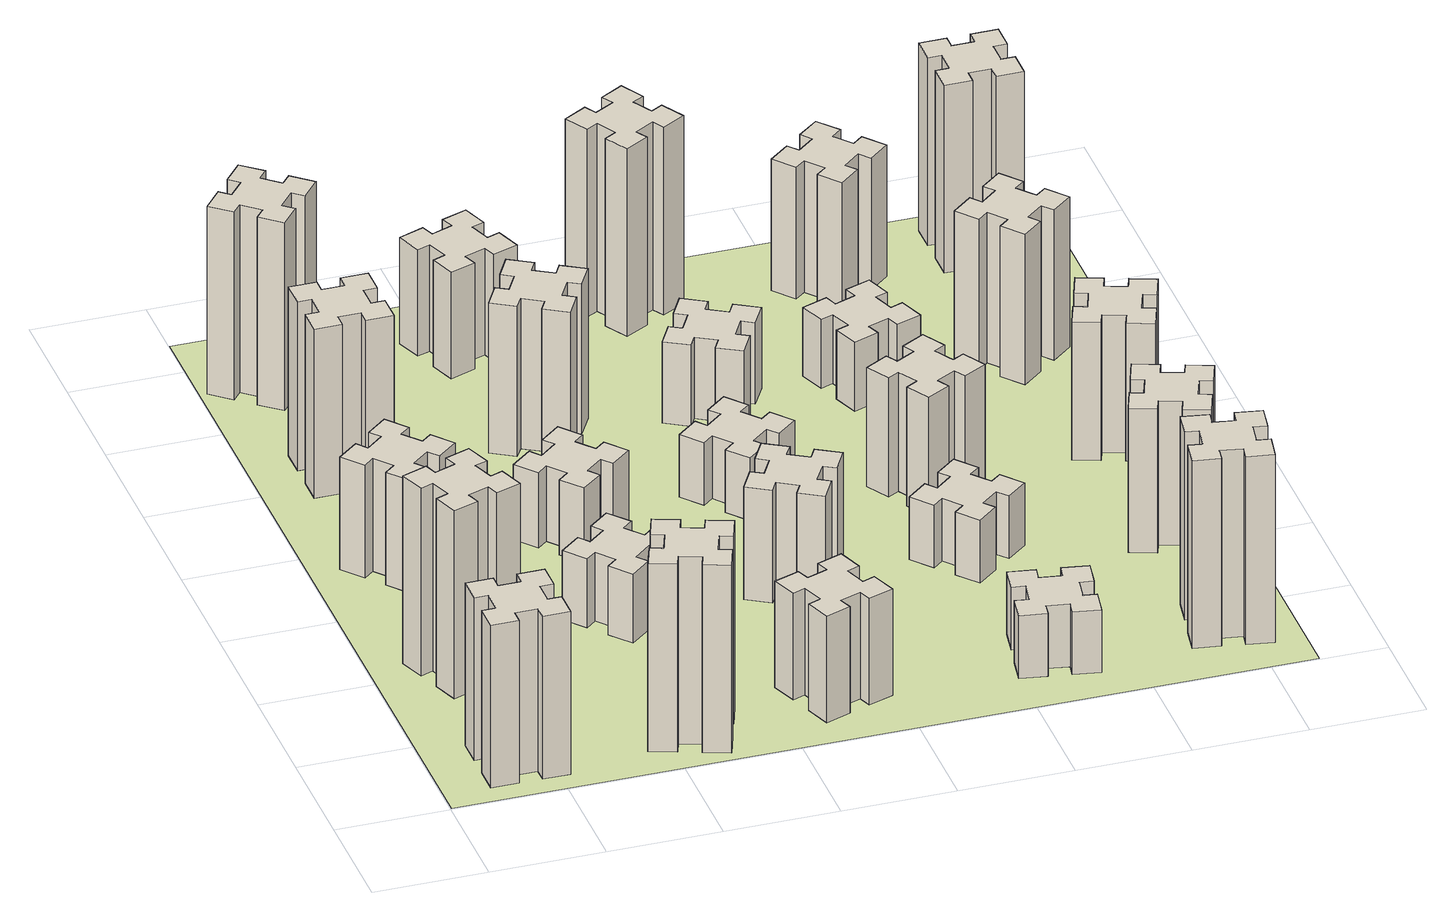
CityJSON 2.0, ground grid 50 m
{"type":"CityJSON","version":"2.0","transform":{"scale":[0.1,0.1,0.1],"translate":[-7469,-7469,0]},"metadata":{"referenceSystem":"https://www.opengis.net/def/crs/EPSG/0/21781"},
"CityObjects":{
"building1":{"type":"Building","attributes":{"class":"1000","function":"1000","usage":"1000","yearOfConstruction":2016,"roofType":"1000","measuredHeight":78,"storeysAboveGround":30,"storeysBelowGround":0},"geometry":[{"type":"Solid","lod":"1","boundaries":[[[[0,1,2,3,4,5,6,7,8,9,10,11,12,13,14,15,16,17,18,19]],[[17,16,20,21]],[[16,15,22,20]],[[15,14,23,22]],[[14,13,24,23]],[[13,12,25,24]],[[12,11,26,25]],[[11,10,27,26]],[[10,9,28,27]],[[9,8,29,28]],[[8,7,30,29]],[[7,6,31,30]],[[6,5,32,31]],[[5,4,33,32]],[[4,3,34,33]],[[3,2,35,34]],[[2,1,36,35]],[[1,0,37,36]],[[0,19,38,37]],[[19,18,39,38]],[[18,17,21,39]],[[24,25,26,27,28,29,30,31,32,33,34,35,36,37,38,39,21,20,22,23]]]]}]},
"building2":{"type":"Building","attributes":{"class":"1000","function":"1000","usage":"1000","yearOfConstruction":2016,"roofType":"1000","measuredHeight":90,"storeysAboveGround":30,"storeysBelowGround":0},"geometry":[{"type":"Solid","lod":"1","boundaries":[[[[40,41,42,43,44,45,46,47,48,49,50,51,52,53,54,55,56,57,58,59]],[[57,56,60,61]],[[56,55,62,60]],[[55,54,63,62]],[[54,53,64,63]],[[53,52,65,64]],[[52,51,66,65]],[[51,50,67,66]],[[50,49,68,67]],[[49,48,69,68]],[[48,47,70,69]],[[47,46,71,70]],[[46,45,72,71]],[[45,44,73,72]],[[44,43,74,73]],[[43,42,75,74]],[[42,41,76,75]],[[41,40,77,76]],[[40,59,78,77]],[[59,58,79,78]],[[58,57,61,79]],[[64,65,66,67,68,69,70,71,72,73,74,75,76,77,78,79,61,60,62,63]]]]}]},
"building3":{"type":"Building","attributes":{"class":"1000","function":"1000","usage":"1000","yearOfConstruction":2016,"roofType":"1000","measuredHeight":54,"storeysAboveGround":30,"storeysBelowGround":0},"geometry":[{"type":"Solid","lod":"1","boundaries":[[[[80,81,82,83,84,85,86,87,88,89,90,91,92,93,94,95,96,97,98,99]],[[97,96,100,101]],[[96,95,102,100]],[[95,94,103,102]],[[94,93,104,103]],[[93,92,105,104]],[[92,91,106,105]],[[91,90,107,106]],[[90,89,108,107]],[[89,88,109,108]],[[88,87,110,109]],[[87,86,111,110]],[[86,85,112,111]],[[85,84,113,112]],[[84,83,114,113]],[[83,82,115,114]],[[82,81,116,115]],[[81,80,117,116]],[[80,99,118,117]],[[99,98,119,118]],[[98,97,101,119]],[[104,105,106,107,108,109,110,111,112,113,114,115,116,117,118,119,101,100,102,103]]]]}]},
"building4":{"type":"Building","attributes":{"class":"1000","function":"1000","usage":"1000","yearOfConstruction":2016,"roofType":"1000","measuredHeight":81,"storeysAboveGround":30,"storeysBelowGround":0},"geometry":[{"type":"Solid","lod":"1","boundaries":[[[[120,121,122,123,124,125,126,127,128,129,130,131,132,133,134,135,136,137,138,139]],[[137,136,140,141]],[[136,135,142,140]],[[135,134,143,142]],[[134,133,144,143]],[[133,132,145,144]],[[132,131,146,145]],[[131,130,147,146]],[[130,129,148,147]],[[129,128,149,148]],[[128,127,150,149]],[[127,126,151,150]],[[126,125,152,151]],[[125,124,153,152]],[[124,123,154,153]],[[123,122,155,154]],[[122,121,156,155]],[[121,120,157,156]],[[120,139,158,157]],[[139,138,159,158]],[[138,137,141,159]],[[144,145,146,147,148,149,150,151,152,153,154,155,156,157,158,159,141,140,142,143]]]]}]},
"building5":{"type":"Building","attributes":{"class":"1000","function":"1000","usage":"1000","yearOfConstruction":2016,"roofType":"1000","measuredHeight":90,"storeysAboveGround":30,"storeysBelowGround":0},"geometry":[{"type":"Solid","lod":"1","boundaries":[[[[160,161,162,163,164,165,166,167,168,169,170,171,172,173,174,175,176,177,178,179]],[[177,176,180,181]],[[176,175,182,180]],[[175,174,183,182]],[[174,173,184,183]],[[173,172,185,184]],[[172,171,186,185]],[[171,170,187,186]],[[170,169,188,187]],[[169,168,189,188]],[[168,167,190,189]],[[167,166,191,190]],[[166,165,192,191]],[[165,164,193,192]],[[164,163,194,193]],[[163,162,195,194]],[[162,161,196,195]],[[161,160,197,196]],[[160,179,198,197]],[[179,178,199,198]],[[178,177,181,199]],[[184,185,186,187,188,189,190,191,192,193,194,195,196,197,198,199,181,180,182,183]]]]}]},
"building6":{"type":"Building","attributes":{"class":"1000","function":"1000","usage":"1000","yearOfConstruction":2016,"roofType":"1000","measuredHeight":90,"storeysAboveGround":30,"storeysBelowGround":0},"geometry":[{"type":"Solid","lod":"1","boundaries":[[[[200,201,202,203,204,205,206,207,208,209,210,211,212,213,214,215,216,217,218,219]],[[217,216,220,221]],[[216,215,222,220]],[[215,214,223,222]],[[214,213,224,223]],[[213,212,225,224]],[[212,211,226,225]],[[211,210,227,226]],[[210,209,228,227]],[[209,208,229,228]],[[208,207,230,229]],[[207,206,231,230]],[[206,205,232,231]],[[205,204,233,232]],[[204,203,234,233]],[[203,202,235,234]],[[202,201,236,235]],[[201,200,237,236]],[[200,219,238,237]],[[219,218,239,238]],[[218,217,221,239]],[[224,225,226,227,228,229,230,231,232,233,234,235,236,237,238,239,221,220,222,223]]]]}]},
"building7":{"type":"Building","attributes":{"class":"1000","function":"1000","usage":"1000","yearOfConstruction":2016,"roofType":"1000","measuredHeight":33,"storeysAboveGround":30,"storeysBelowGround":0},"geometry":[{"type":"Solid","lod":"1","boundaries":[[[[240,241,242,243,244,245,246,247,248,249,250,251,252,253,254,255,256,257,258,259]],[[257,256,260,261]],[[256,255,262,260]],[[255,254,263,262]],[[254,253,264,263]],[[253,252,265,264]],[[252,251,266,265]],[[251,250,267,266]],[[250,249,268,267]],[[249,248,269,268]],[[248,247,270,269]],[[247,246,271,270]],[[246,245,272,271]],[[245,244,273,272]],[[244,243,274,273]],[[243,242,275,274]],[[242,241,276,275]],[[241,240,277,276]],[[240,259,278,277]],[[259,258,279,278]],[[258,257,261,279]],[[264,265,266,267,268,269,270,271,272,273,274,275,276,277,278,279,261,260,262,263]]]]}]},
"building8":{"type":"Building","attributes":{"class":"1000","function":"1000","usage":"1000","yearOfConstruction":2016,"roofType":"1000","measuredHeight":36,"storeysAboveGround":30,"storeysBelowGround":0},"geometry":[{"type":"Solid","lod":"1","boundaries":[[[[280,281,282,283,284,285,286,287,288,289,290,291,292,293,294,295,296,297,298,299]],[[297,296,300,301]],[[296,295,302,300]],[[295,294,303,302]],[[294,293,304,303]],[[293,292,305,304]],[[292,291,306,305]],[[291,290,307,306]],[[290,289,308,307]],[[289,288,309,308]],[[288,287,310,309]],[[287,286,311,310]],[[286,285,312,311]],[[285,284,313,312]],[[284,283,314,313]],[[283,282,315,314]],[[282,281,316,315]],[[281,280,317,316]],[[280,299,318,317]],[[299,298,319,318]],[[298,297,301,319]],[[304,305,306,307,308,309,310,311,312,313,314,315,316,317,318,319,301,300,302,303]]]]}]},
"building9":{"type":"Building","attributes":{"class":"1000","function":"1000","usage":"1000","yearOfConstruction":2016,"roofType":"1000","measuredHeight":51,"storeysAboveGround":30,"storeysBelowGround":0},"geometry":[{"type":"Solid","lod":"1","boundaries":[[[[320,321,322,323,324,325,326,327,328,329,330,331,332,333,334,335,336,337,338,339]],[[337,336,340,341]],[[336,335,342,340]],[[335,334,343,342]],[[334,333,344,343]],[[333,332,345,344]],[[332,331,346,345]],[[331,330,347,346]],[[330,329,348,347]],[[329,328,349,348]],[[328,327,350,349]],[[327,326,351,350]],[[326,325,352,351]],[[325,324,353,352]],[[324,323,354,353]],[[323,322,355,354]],[[322,321,356,355]],[[321,320,357,356]],[[320,339,358,357]],[[339,338,359,358]],[[338,337,341,359]],[[344,345,346,347,348,349,350,351,352,353,354,355,356,357,358,359,341,340,342,343]]]]}]},
"building10":{"type":"Building","attributes":{"class":"1000","function":"1000","usage":"1000","yearOfConstruction":2016,"roofType":"1000","measuredHeight":72,"storeysAboveGround":30,"storeysBelowGround":0},"geometry":[{"type":"Solid","lod":"1","boundaries":[[[[360,361,362,363,364,365,366,367,368,369,370,371,372,373,374,375,376,377,378,379]],[[377,376,380,381]],[[376,375,382,380]],[[375,374,383,382]],[[374,373,384,383]],[[373,372,385,384]],[[372,371,386,385]],[[371,370,387,386]],[[370,369,388,387]],[[369,368,389,388]],[[368,367,390,389]],[[367,366,391,390]],[[366,365,392,391]],[[365,364,393,392]],[[364,363,394,393]],[[363,362,395,394]],[[362,361,396,395]],[[361,360,397,396]],[[360,379,398,397]],[[379,378,399,398]],[[378,377,381,399]],[[384,385,386,387,388,389,390,391,392,393,394,395,396,397,398,399,381,380,382,383]]]]}]},
"building11":{"type":"Building","attributes":{"class":"1000","function":"1000","usage":"1000","yearOfConstruction":2016,"roofType":"1000","measuredHeight":51,"storeysAboveGround":30,"storeysBelowGround":0},"geometry":[{"type":"Solid","lod":"1","boundaries":[[[[400,401,402,403,404,405,406,407,408,409,410,411,412,413,414,415,416,417,418,419]],[[417,416,420,421]],[[416,415,422,420]],[[415,414,423,422]],[[414,413,424,423]],[[413,412,425,424]],[[412,411,426,425]],[[411,410,427,426]],[[410,409,428,427]],[[409,408,429,428]],[[408,407,430,429]],[[407,406,431,430]],[[406,405,432,431]],[[405,404,433,432]],[[404,403,434,433]],[[403,402,435,434]],[[402,401,436,435]],[[401,400,437,436]],[[400,419,438,437]],[[419,418,439,438]],[[418,417,421,439]],[[424,425,426,427,428,429,430,431,432,433,434,435,436,437,438,439,421,420,422,423]]]]}]},
"building12":{"type":"Building","attributes":{"class":"1000","function":"1000","usage":"1000","yearOfConstruction":2016,"roofType":"1000","measuredHeight":54,"storeysAboveGround":30,"storeysBelowGround":0},"geometry":[{"type":"Solid","lod":"1","boundaries":[[[[440,441,442,443,444,445,446,447,448,449,450,451,452,453,454,455,456,457,458,459]],[[457,456,460,461]],[[456,455,462,460]],[[455,454,463,462]],[[454,453,464,463]],[[453,452,465,464]],[[452,451,466,465]],[[451,450,467,466]],[[450,449,468,467]],[[449,448,469,468]],[[448,447,470,469]],[[447,446,471,470]],[[446,445,472,471]],[[445,444,473,472]],[[444,443,474,473]],[[443,442,475,474]],[[442,441,476,475]],[[441,440,477,476]],[[440,459,478,477]],[[459,458,479,478]],[[458,457,461,479]],[[464,465,466,467,468,469,470,471,472,473,474,475,476,477,478,479,461,460,462,463]]]]}]},
"building13":{"type":"Building","attributes":{"class":"1000","function":"1000","usage":"1000","yearOfConstruction":2016,"roofType":"1000","measuredHeight":30,"storeysAboveGround":30,"storeysBelowGround":0},"geometry":[{"type":"Solid","lod":"1","boundaries":[[[[480,481,482,483,484,485,486,487,488,489,490,491,492,493,494,495,496,497,498,499]],[[497,496,500,501]],[[496,495,502,500]],[[495,494,503,502]],[[494,493,504,503]],[[493,492,505,504]],[[492,491,506,505]],[[491,490,507,506]],[[490,489,508,507]],[[489,488,509,508]],[[488,487,510,509]],[[487,486,511,510]],[[486,485,512,511]],[[485,484,513,512]],[[484,483,514,513]],[[483,482,515,514]],[[482,481,516,515]],[[481,480,517,516]],[[480,499,518,517]],[[499,498,519,518]],[[498,497,501,519]],[[504,505,506,507,508,509,510,511,512,513,514,515,516,517,518,519,501,500,502,503]]]]}]},
"building14":{"type":"Building","attributes":{"class":"1000","function":"1000","usage":"1000","yearOfConstruction":2016,"roofType":"1000","measuredHeight":39,"storeysAboveGround":30,"storeysBelowGround":0},"geometry":[{"type":"Solid","lod":"1","boundaries":[[[[520,521,522,523,524,525,526,527,528,529,530,531,532,533,534,535,536,537,538,539]],[[537,536,540,541]],[[536,535,542,540]],[[535,534,543,542]],[[534,533,544,543]],[[533,532,545,544]],[[532,531,546,545]],[[531,530,547,546]],[[530,529,548,547]],[[529,528,549,548]],[[528,527,550,549]],[[527,526,551,550]],[[526,525,552,551]],[[525,524,553,552]],[[524,523,554,553]],[[523,522,555,554]],[[522,521,556,555]],[[521,520,557,556]],[[520,539,558,557]],[[539,538,559,558]],[[538,537,541,559]],[[544,545,546,547,548,549,550,551,552,553,554,555,556,557,558,559,541,540,542,543]]]]}]},
"building15":{"type":"Building","attributes":{"class":"1000","function":"1000","usage":"1000","yearOfConstruction":2016,"roofType":"1000","measuredHeight":30,"storeysAboveGround":30,"storeysBelowGround":0},"geometry":[{"type":"Solid","lod":"1","boundaries":[[[[560,561,562,563,564,565,566,567,568,569,570,571,572,573,574,575,576,577,578,579]],[[577,576,580,581]],[[576,575,582,580]],[[575,574,583,582]],[[574,573,584,583]],[[573,572,585,584]],[[572,571,586,585]],[[571,570,587,586]],[[570,569,588,587]],[[569,568,589,588]],[[568,567,590,589]],[[567,566,591,590]],[[566,565,592,591]],[[565,564,593,592]],[[564,563,594,593]],[[563,562,595,594]],[[562,561,596,595]],[[561,560,597,596]],[[560,579,598,597]],[[579,578,599,598]],[[578,577,581,599]],[[584,585,586,587,588,589,590,591,592,593,594,595,596,597,598,599,581,580,582,583]]]]}]},
"building16":{"type":"Building","attributes":{"class":"1000","function":"1000","usage":"1000","yearOfConstruction":2016,"roofType":"1000","measuredHeight":90,"storeysAboveGround":30,"storeysBelowGround":0},"geometry":[{"type":"Solid","lod":"1","boundaries":[[[[600,601,602,603,604,605,606,607,608,609,610,611,612,613,614,615,616,617,618,619]],[[617,616,620,621]],[[616,615,622,620]],[[615,614,623,622]],[[614,613,624,623]],[[613,612,625,624]],[[612,611,626,625]],[[611,610,627,626]],[[610,609,628,627]],[[609,608,629,628]],[[608,607,630,629]],[[607,606,631,630]],[[606,605,632,631]],[[605,604,633,632]],[[604,603,634,633]],[[603,602,635,634]],[[602,601,636,635]],[[601,600,637,636]],[[600,619,638,637]],[[619,618,639,638]],[[618,617,621,639]],[[624,625,626,627,628,629,630,631,632,633,634,635,636,637,638,639,621,620,622,623]]]]}]},
"building17":{"type":"Building","attributes":{"class":"1000","function":"1000","usage":"1000","yearOfConstruction":2016,"roofType":"1000","measuredHeight":30,"storeysAboveGround":30,"storeysBelowGround":0},"geometry":[{"type":"Solid","lod":"1","boundaries":[[[[640,641,642,643,644,645,646,647,648,649,650,651,652,653,654,655,656,657,658,659]],[[657,656,660,661]],[[656,655,662,660]],[[655,654,663,662]],[[654,653,664,663]],[[653,652,665,664]],[[652,651,666,665]],[[651,650,667,666]],[[650,649,668,667]],[[649,648,669,668]],[[648,647,670,669]],[[647,646,671,670]],[[646,645,672,671]],[[645,644,673,672]],[[644,643,674,673]],[[643,642,675,674]],[[642,641,676,675]],[[641,640,677,676]],[[640,659,678,677]],[[659,658,679,678]],[[658,657,661,679]],[[664,665,666,667,668,669,670,671,672,673,674,675,676,677,678,679,661,660,662,663]]]]}]},
"building18":{"type":"Building","attributes":{"class":"1000","function":"1000","usage":"1000","yearOfConstruction":2016,"roofType":"1000","measuredHeight":57,"storeysAboveGround":30,"storeysBelowGround":0},"geometry":[{"type":"Solid","lod":"1","boundaries":[[[[680,681,682,683,684,685,686,687,688,689,690,691,692,693,694,695,696,697,698,699]],[[697,696,700,701]],[[696,695,702,700]],[[695,694,703,702]],[[694,693,704,703]],[[693,692,705,704]],[[692,691,706,705]],[[691,690,707,706]],[[690,689,708,707]],[[689,688,709,708]],[[688,687,710,709]],[[687,686,711,710]],[[686,685,712,711]],[[685,684,713,712]],[[684,683,714,713]],[[683,682,715,714]],[[682,681,716,715]],[[681,680,717,716]],[[680,699,718,717]],[[699,698,719,718]],[[698,697,701,719]],[[704,705,706,707,708,709,710,711,712,713,714,715,716,717,718,719,701,700,702,703]]]]}]},
"building19":{"type":"Building","attributes":{"class":"1000","function":"1000","usage":"1000","yearOfConstruction":2016,"roofType":"1000","measuredHeight":33,"storeysAboveGround":30,"storeysBelowGround":0},"geometry":[{"type":"Solid","lod":"1","boundaries":[[[[720,721,722,723,724,725,726,727,728,729,730,731,732,733,734,735,736,737,738,739]],[[737,736,740,741]],[[736,735,742,740]],[[735,734,743,742]],[[734,733,744,743]],[[733,732,745,744]],[[732,731,746,745]],[[731,730,747,746]],[[730,729,748,747]],[[729,728,749,748]],[[728,727,750,749]],[[727,726,751,750]],[[726,725,752,751]],[[725,724,753,752]],[[724,723,754,753]],[[723,722,755,754]],[[722,721,756,755]],[[721,720,757,756]],[[720,739,758,757]],[[739,738,759,758]],[[738,737,741,759]],[[744,745,746,747,748,749,750,751,752,753,754,755,756,757,758,759,741,740,742,743]]]]}]},
"building20":{"type":"Building","attributes":{"class":"1000","function":"1000","usage":"1000","yearOfConstruction":2016,"roofType":"1000","measuredHeight":90,"storeysAboveGround":30,"storeysBelowGround":0},"geometry":[{"type":"Solid","lod":"1","boundaries":[[[[760,761,762,763,764,765,766,767,768,769,770,771,772,773,774,775,776,777,778,779]],[[777,776,780,781]],[[776,775,782,780]],[[775,774,783,782]],[[774,773,784,783]],[[773,772,785,784]],[[772,771,786,785]],[[771,770,787,786]],[[770,769,788,787]],[[769,768,789,788]],[[768,767,790,789]],[[767,766,791,790]],[[766,765,792,791]],[[765,764,793,792]],[[764,763,794,793]],[[763,762,795,794]],[[762,761,796,795]],[[761,760,797,796]],[[760,779,798,797]],[[779,778,799,798]],[[778,777,781,799]],[[784,785,786,787,788,789,790,791,792,793,794,795,796,797,798,799,781,780,782,783]]]]}]},
"building21":{"type":"Building","attributes":{"class":"1000","function":"1000","usage":"1000","yearOfConstruction":2016,"roofType":"1000","measuredHeight":63,"storeysAboveGround":30,"storeysBelowGround":0},"geometry":[{"type":"Solid","lod":"1","boundaries":[[[[800,801,802,803,804,805,806,807,808,809,810,811,812,813,814,815,816,817,818,819]],[[817,816,820,821]],[[816,815,822,820]],[[815,814,823,822]],[[814,813,824,823]],[[813,812,825,824]],[[812,811,826,825]],[[811,810,827,826]],[[810,809,828,827]],[[809,808,829,828]],[[808,807,830,829]],[[807,806,831,830]],[[806,805,832,831]],[[805,804,833,832]],[[804,803,834,833]],[[803,802,835,834]],[[802,801,836,835]],[[801,800,837,836]],[[800,819,838,837]],[[819,818,839,838]],[[818,817,821,839]],[[824,825,826,827,828,829,830,831,832,833,834,835,836,837,838,839,821,820,822,823]]]]}]},
"building22":{"type":"Building","attributes":{"class":"1000","function":"1000","usage":"1000","yearOfConstruction":2016,"roofType":"1000","measuredHeight":69,"storeysAboveGround":30,"storeysBelowGround":0},"geometry":[{"type":"Solid","lod":"1","boundaries":[[[[840,841,842,843,844,845,846,847,848,849,850,851,852,853,854,855,856,857,858,859]],[[857,856,860,861]],[[856,855,862,860]],[[855,854,863,862]],[[854,853,864,863]],[[853,852,865,864]],[[852,851,866,865]],[[851,850,867,866]],[[850,849,868,867]],[[849,848,869,868]],[[848,847,870,869]],[[847,846,871,870]],[[846,845,872,871]],[[845,844,873,872]],[[844,843,874,873]],[[843,842,875,874]],[[842,841,876,875]],[[841,840,877,876]],[[840,859,878,877]],[[859,858,879,878]],[[858,857,861,879]],[[864,865,866,867,868,869,870,871,872,873,874,875,876,877,878,879,861,860,862,863]]]]}]},
"building23":{"type":"Building","attributes":{"class":"1000","function":"1000","usage":"1000","yearOfConstruction":2016,"roofType":"1000","measuredHeight":66,"storeysAboveGround":30,"storeysBelowGround":0},"geometry":[{"type":"Solid","lod":"1","boundaries":[[[[880,881,882,883,884,885,886,887,888,889,890,891,892,893,894,895,896,897,898,899]],[[897,896,900,901]],[[896,895,902,900]],[[895,894,903,902]],[[894,893,904,903]],[[893,892,905,904]],[[892,891,906,905]],[[891,890,907,906]],[[890,889,908,907]],[[889,888,909,908]],[[888,887,910,909]],[[887,886,911,910]],[[886,885,912,911]],[[885,884,913,912]],[[884,883,914,913]],[[883,882,915,914]],[[882,881,916,915]],[[881,880,917,916]],[[880,899,918,917]],[[899,898,919,918]],[[898,897,901,919]],[[904,905,906,907,908,909,910,911,912,913,914,915,916,917,918,919,901,900,902,903]]]]}]},
"building24":{"type":"Building","attributes":{"class":"1000","function":"1000","usage":"1000","yearOfConstruction":2016,"roofType":"1000","measuredHeight":72,"storeysAboveGround":30,"storeysBelowGround":0},"geometry":[{"type":"Solid","lod":"1","boundaries":[[[[920,921,922,923,924,925,926,927,928,929,930,931,932,933,934,935,936,937,938,939]],[[937,936,940,941]],[[936,935,942,940]],[[935,934,943,942]],[[934,933,944,943]],[[933,932,945,944]],[[932,931,946,945]],[[931,930,947,946]],[[930,929,948,947]],[[929,928,949,948]],[[928,927,950,949]],[[927,926,951,950]],[[926,925,952,951]],[[925,924,953,952]],[[924,923,954,953]],[[923,922,955,954]],[[922,921,956,955]],[[921,920,957,956]],[[920,939,958,957]],[[939,938,959,958]],[[938,937,941,959]],[[944,945,946,947,948,949,950,951,952,953,954,955,956,957,958,959,941,940,942,943]]]]}]},
"building25":{"type":"Building","attributes":{"class":"1000","function":"1000","usage":"1000","yearOfConstruction":2016,"roofType":"1000","measuredHeight":90,"storeysAboveGround":30,"storeysBelowGround":0},"geometry":[{"type":"Solid","lod":"1","boundaries":[[[[960,961,962,963,964,965,966,967,968,969,970,971,972,973,974,975,976,977,978,979]],[[977,976,980,981]],[[976,975,982,980]],[[975,974,983,982]],[[974,973,984,983]],[[973,972,985,984]],[[972,971,986,985]],[[971,970,987,986]],[[970,969,988,987]],[[969,968,989,988]],[[968,967,990,989]],[[967,966,991,990]],[[966,965,992,991]],[[965,964,993,992]],[[964,963,994,993]],[[963,962,995,994]],[[962,961,996,995]],[[961,960,997,996]],[[960,979,998,997]],[[979,978,999,998]],[[978,977,981,999]],[[984,985,986,987,988,989,990,991,992,993,994,995,996,997,998,999,981,980,982,983]]]]}]},
"landuse1":{"type":"LandUse","attributes":{"name":"plot1","function":"1010"},"geometry":[{"type":"MultiSurface","lod":"1","boundaries":[[[1000,1001,1002,1003]]]}]}
},
"vertices":[
[265,325,0],[265,225,0],[205,225,0],[205,105,0],[325,105,0],[325,165,0],[425,165,0],[425,105,0],[545,105,0],[545,225,0],[485,225,0],[485,325,0],[545,325,0],[545,445,0],[425,445,0],[425,385,0],[325,385,0],[325,445,0],[205,445,0],[205,325,0],[325,385,780],[325,445,780],[425,385,780],[425,445,780],[545,445,780],[545,325,780],[485,325,780],[485,225,780],[545,225,780],[545,105,780],[425,105,780],[425,165,780],[325,165,780],[325,105,780],[205,105,780],[205,225,780],[265,225,780],[265,325,780],[205,325,780],[205,445,780],
[366,895,0],[460,929,0],[480,873,0],[593,914,0],[552,1027,0],[496,1006,0],[462,1100,0],[518,1120,0],[477,1233,0],[364,1192,0],[385,1136,0],[291,1102,0],[270,1158,0],[157,1117,0],[199,1004,0],[255,1025,0],[289,931,0],[233,910,0],[274,797,0],[387,839,0],[289,931,900],[233,910,900],[255,1025,900],[199,1004,900],[157,1117,900],[270,1158,900],[291,1102,900],[385,1136,900],[364,1192,900],[477,1233,900],[518,1120,900],[462,1100,900],[496,1006,900],[552,1027,900],[593,914,900],[480,873,900],[460,929,900],[366,895,900],[387,839,900],[274,797,900],
[492,1888,0],[427,1964,0],[473,2003,0],[396,2095,0],[304,2018,0],[343,1972,0],[266,1907,0],[228,1953,0],[136,1876,0],[213,1784,0],[259,1823,0],[323,1746,0],[277,1708,0],[354,1616,0],[446,1693,0],[408,1739,0],[484,1803,0],[523,1757,0],[615,1834,0],[538,1926,0],[484,1803,540],[523,1757,540],[408,1739,540],[446,1693,540],[354,1616,540],[277,1708,540],[323,1746,540],[259,1823,540],[213,1784,540],[136,1876,540],[228,1953,540],[266,1907,540],[343,1972,540],[304,2018,540],[396,2095,540],[473,2003,540],[427,1964,540],[492,1888,540],[538,1926,540],[615,1834,540],
[485,2545,0],[485,2645,0],[545,2645,0],[545,2765,0],[425,2765,0],[425,2705,0],[325,2705,0],[325,2765,0],[205,2765,0],[205,2645,0],[265,2645,0],[265,2545,0],[205,2545,0],[205,2425,0],[325,2425,0],[325,2485,0],[425,2485,0],[425,2425,0],[545,2425,0],[545,2545,0],[425,2485,810],[425,2425,810],[325,2485,810],[325,2425,810],[205,2425,810],[205,2545,810],[265,2545,810],[265,2645,810],[205,2645,810],[205,2765,810],[325,2765,810],[325,2705,810],[425,2705,810],[425,2765,810],[545,2765,810],[545,2645,810],[485,2645,810],[485,2545,810],[545,2545,810],[545,2425,810],
[1029,360,0],[995,266,0],[939,287,0],[897,174,0],[1010,133,0],[1031,189,0],[1125,155,0],[1104,99,0],[1217,57,0],[1258,170,0],[1202,191,0],[1236,285,0],[1292,264,0],[1333,377,0],[1220,418,0],[1200,362,0],[1106,396,0],[1127,452,0],[1014,493,0],[973,380,0],[1106,396,900],[1127,452,900],[1200,362,900],[1220,418,900],[1333,377,900],[1292,264,900],[1236,285,900],[1202,191,900],[1258,170,900],[1217,57,900],[1104,99,900],[1125,155,900],[1031,189,900],[1010,133,900],[897,174,900],[939,287,900],[995,266,900],[1029,360,900],[973,380,900],[1014,493,900],
[384,3387,0],[308,3452,0],[346,3498,0],[254,3575,0],[177,3483,0],[223,3444,0],[159,3368,0],[113,3406,0],[36,3314,0],[128,3237,0],[166,3283,0],[243,3219,0],[204,3173,0],[296,3096,0],[373,3188,0],[327,3226,0],[392,3303,0],[438,3264,0],[515,3356,0],[423,3433,0],[392,3303,900],[438,3264,900],[327,3226,900],[373,3188,900],[296,3096,900],[204,3173,900],[243,3219,900],[166,3283,900],[128,3237,900],[36,3314,900],[113,3406,900],[159,3368,900],[223,3444,900],[177,3483,900],[254,3575,900],[346,3498,900],[308,3452,900],[384,3387,900],[423,3433,900],[515,3356,900],
[1083,1332,0],[1006,1267,0],[968,1313,0],[876,1236,0],[953,1144,0],[999,1183,0],[1063,1106,0],[1017,1068,0],[1094,976,0],[1186,1053,0],[1148,1099,0],[1224,1163,0],[1263,1117,0],[1355,1194,0],[1278,1286,0],[1232,1248,0],[1167,1324,0],[1213,1363,0],[1136,1455,0],[1044,1378,0],[1167,1324,330],[1213,1363,330],[1232,1248,330],[1278,1286,330],[1355,1194,330],[1263,1117,330],[1224,1163,330],[1148,1099,330],[1186,1053,330],[1094,976,330],[1017,1068,330],[1063,1106,330],[999,1183,330],[953,1144,330],[876,1236,330],[968,1313,330],[1006,1267,330],[1083,1332,330],[1044,1378,330],[1136,1455,330],
[1083,1972,0],[1006,1907,0],[968,1953,0],[876,1876,0],[953,1784,0],[999,1823,0],[1063,1746,0],[1017,1708,0],[1094,1616,0],[1186,1693,0],[1148,1739,0],[1224,1803,0],[1263,1757,0],[1355,1834,0],[1278,1926,0],[1232,1888,0],[1167,1964,0],[1213,2003,0],[1136,2095,0],[1044,2018,0],[1167,1964,360],[1213,2003,360],[1232,1888,360],[1278,1926,360],[1355,1834,360],[1263,1757,360],[1224,1803,360],[1148,1739,360],[1186,1693,360],[1094,1616,360],[1017,1708,360],[1063,1746,360],[999,1823,360],[953,1784,360],[876,1876,360],[968,1953,360],[1006,1907,360],[1083,1972,360],[1044,2018,360],[1136,2095,360],
[1765,496,0],[1671,462,0],[1650,518,0],[1537,477,0],[1579,364,0],[1635,385,0],[1669,291,0],[1613,270,0],[1654,157,0],[1767,199,0],[1746,255,0],[1840,289,0],[1860,233,0],[1973,274,0],[1932,387,0],[1876,366,0],[1842,460,0],[1898,480,0],[1857,593,0],[1744,552,0],[1842,460,510],[1898,480,510],[1876,366,510],[1932,387,510],[1973,274,510],[1860,233,510],[1840,289,510],[1746,255,510],[1767,199,510],[1654,157,510],[1613,270,510],[1669,291,510],[1635,385,510],[1579,364,510],[1537,477,510],[1650,518,510],[1671,462,510],[1765,496,510],[1744,552,510],[1857,593,510],
[1314,2666,0],[1227,2716,0],[1257,2768,0],[1153,2828,0],[1093,2724,0],[1145,2694,0],[1095,2607,0],[1043,2637,0],[983,2533,0],[1087,2473,0],[1117,2525,0],[1204,2475,0],[1174,2423,0],[1278,2363,0],[1338,2467,0],[1286,2497,0],[1336,2584,0],[1388,2554,0],[1448,2658,0],[1344,2718,0],[1336,2584,720],[1388,2554,720],[1286,2497,720],[1338,2467,720],[1278,2363,720],[1174,2423,720],[1204,2475,720],[1117,2525,720],[1087,2473,720],[983,2533,720],[1043,2637,720],[1095,2607,720],[1145,2694,720],[1093,2724,720],[1153,2828,720],[1257,2768,720],[1227,2716,720],[1314,2666,720],[1344,2718,720],[1448,2658,720],
[1125,3456,0],[1031,3422,0],[1010,3478,0],[897,3437,0],[939,3324,0],[995,3345,0],[1029,3251,0],[973,3230,0],[1014,3117,0],[1127,3159,0],[1106,3215,0],[1200,3249,0],[1220,3193,0],[1333,3234,0],[1292,3347,0],[1236,3326,0],[1202,3420,0],[1258,3440,0],[1217,3553,0],[1104,3512,0],[1202,3420,510],[1258,3440,510],[1236,3326,510],[1292,3347,510],[1333,3234,510],[1220,3193,510],[1200,3249,510],[1106,3215,510],[1127,3159,510],[1014,3117,510],[973,3230,510],[1029,3251,510],[995,3345,510],[939,3324,510],[897,3437,510],[1010,3478,510],[1031,3422,510],[1125,3456,510],[1104,3512,510],[1217,3553,510],
[1954,1286,0],[1867,1336,0],[1897,1388,0],[1793,1448,0],[1733,1344,0],[1785,1314,0],[1735,1227,0],[1683,1257,0],[1623,1153,0],[1727,1093,0],[1757,1145,0],[1844,1095,0],[1814,1043,0],[1918,983,0],[1978,1087,0],[1926,1117,0],[1976,1204,0],[2028,1174,0],[2088,1278,0],[1984,1338,0],[1976,1204,540],[2028,1174,540],[1926,1117,540],[1978,1087,540],[1918,983,540],[1814,1043,540],[1844,1095,540],[1757,1145,540],[1727,1093,540],[1623,1153,540],[1683,1257,540],[1735,1227,540],[1785,1314,540],[1733,1344,540],[1793,1448,540],[1897,1388,540],[1867,1336,540],[1954,1286,540],[1984,1338,540],[2088,1278,540],
[1972,1988,0],[1907,2064,0],[1953,2103,0],[1876,2195,0],[1784,2118,0],[1823,2072,0],[1746,2007,0],[1708,2053,0],[1616,1976,0],[1693,1884,0],[1739,1923,0],[1803,1846,0],[1757,1808,0],[1834,1716,0],[1926,1793,0],[1888,1839,0],[1964,1903,0],[2003,1857,0],[2095,1934,0],[2018,2026,0],[1964,1903,300],[2003,1857,300],[1888,1839,300],[1926,1793,300],[1834,1716,300],[1757,1808,300],[1803,1846,300],[1739,1923,300],[1693,1884,300],[1616,1976,300],[1708,2053,300],[1746,2007,300],[1823,2072,300],[1784,2118,300],[1876,2195,300],[1953,2103,300],[1907,2064,300],[1972,1988,300],[2018,2026,300],[2095,1934,300],
[2026,2497,0],[2076,2584,0],[2128,2554,0],[2188,2658,0],[2084,2718,0],[2054,2666,0],[1967,2716,0],[1997,2768,0],[1893,2828,0],[1833,2724,0],[1885,2694,0],[1835,2607,0],[1783,2637,0],[1723,2533,0],[1827,2473,0],[1857,2525,0],[1944,2475,0],[1914,2423,0],[2018,2363,0],[2078,2467,0],[1944,2475,390],[1914,2423,390],[1857,2525,390],[1827,2473,390],[1723,2533,390],[1783,2637,390],[1835,2607,390],[1885,2694,390],[1833,2724,390],[1893,2828,390],[1997,2768,390],[1967,2716,390],[2054,2666,390],[2084,2718,390],[2188,2658,390],[2128,2554,390],[2076,2584,390],[2026,2497,390],[2078,2467,390],[2018,2363,390],
[2596,444,0],[2578,345,0],[2519,356,0],[2498,237,0],[2617,217,0],[2627,276,0],[2725,258,0],[2715,199,0],[2833,178,0],[2854,297,0],[2795,307,0],[2812,405,0],[2871,395,0],[2892,513,0],[2774,534,0],[2764,475,0],[2665,492,0],[2676,551,0],[2557,572,0],[2537,454,0],[2665,492,300],[2676,551,300],[2764,475,300],[2774,534,300],[2892,513,300],[2871,395,300],[2812,405,300],[2795,307,300],[2854,297,300],[2833,178,300],[2715,199,300],[2725,258,300],[2627,276,300],[2617,217,300],[2498,237,300],[2519,356,300],[2578,345,300],[2596,444,300],[2537,454,300],[2557,572,300],
[1844,3556,0],[1757,3506,0],[1727,3558,0],[1623,3498,0],[1683,3394,0],[1735,3424,0],[1785,3337,0],[1733,3307,0],[1793,3203,0],[1897,3263,0],[1867,3315,0],[1954,3365,0],[1984,3313,0],[2088,3373,0],[2028,3477,0],[1976,3447,0],[1926,3534,0],[1978,3564,0],[1918,3668,0],[1814,3608,0],[1926,3534,900],[1978,3564,900],[1976,3447,900],[2028,3477,900],[2088,3373,900],[1984,3313,900],[1954,3365,900],[1867,3315,900],[1897,3263,900],[1793,3203,900],[1733,3307,900],[1785,3337,900],[1735,3424,900],[1683,3394,900],[1623,3498,900],[1727,3558,900],[1757,3506,900],[1844,3556,900],[1814,3608,900],[1918,3668,900],
[2628,1099,0],[2704,1163,0],[2743,1117,0],[2835,1194,0],[2758,1286,0],[2712,1248,0],[2647,1324,0],[2693,1363,0],[2616,1455,0],[2524,1378,0],[2563,1332,0],[2486,1267,0],[2448,1313,0],[2356,1236,0],[2433,1144,0],[2479,1183,0],[2543,1106,0],[2497,1068,0],[2574,976,0],[2666,1053,0],[2543,1106,300],[2497,1068,300],[2479,1183,300],[2433,1144,300],[2356,1236,300],[2448,1313,300],[2486,1267,300],[2563,1332,300],[2524,1378,300],[2616,1455,300],[2693,1363,300],[2647,1324,300],[2712,1248,300],[2758,1286,300],[2835,1194,300],[2743,1117,300],[2704,1163,300],[2628,1099,300],[2666,1053,300],[2574,976,300],
[2475,1744,0],[2525,1657,0],[2473,1627,0],[2533,1523,0],[2637,1583,0],[2607,1635,0],[2694,1685,0],[2724,1633,0],[2828,1693,0],[2768,1797,0],[2716,1767,0],[2666,1854,0],[2718,1884,0],[2658,1988,0],[2554,1928,0],[2584,1876,0],[2497,1826,0],[2467,1878,0],[2363,1818,0],[2423,1714,0],[2497,1826,570],[2467,1878,570],[2584,1876,570],[2554,1928,570],[2658,1988,570],[2718,1884,570],[2666,1854,570],[2716,1767,570],[2768,1797,570],[2828,1693,570],[2724,1633,570],[2694,1685,570],[2607,1635,570],[2637,1583,570],[2533,1523,570],[2473,1627,570],[2525,1657,570],[2475,1744,570],[2423,1714,570],[2363,1818,570],
[2586,2475,0],[2680,2509,0],[2700,2453,0],[2813,2494,0],[2772,2607,0],[2716,2586,0],[2682,2680,0],[2738,2700,0],[2697,2813,0],[2584,2772,0],[2605,2716,0],[2511,2682,0],[2490,2738,0],[2377,2697,0],[2419,2584,0],[2475,2605,0],[2509,2511,0],[2453,2490,0],[2494,2377,0],[2607,2419,0],[2509,2511,330],[2453,2490,330],[2475,2605,330],[2419,2584,330],[2377,2697,330],[2490,2738,330],[2511,2682,330],[2605,2716,330],[2584,2772,330],[2697,2813,330],[2738,2700,330],[2682,2680,330],[2716,2586,330],[2772,2607,330],[2813,2494,330],[2700,2453,330],[2680,2509,330],[2586,2475,330],[2607,2419,330],[2494,2377,330],
[3504,475,0],[3405,492,0],[3416,551,0],[3297,572,0],[3277,454,0],[3336,444,0],[3318,345,0],[3259,356,0],[3238,237,0],[3357,217,0],[3367,276,0],[3465,258,0],[3455,199,0],[3573,178,0],[3594,297,0],[3535,307,0],[3552,405,0],[3611,395,0],[3632,513,0],[3514,534,0],[3552,405,900],[3611,395,900],[3535,307,900],[3594,297,900],[3573,178,900],[3455,199,900],[3465,258,900],[3367,276,900],[3357,217,900],[3238,237,900],[3259,356,900],[3318,345,900],[3336,444,900],[3277,454,900],[3297,572,900],[3416,551,900],[3405,492,900],[3504,475,900],[3514,534,900],[3632,513,900],
[2812,3368,0],[2747,3444,0],[2793,3483,0],[2716,3575,0],[2624,3498,0],[2663,3452,0],[2586,3387,0],[2548,3433,0],[2456,3356,0],[2533,3264,0],[2579,3303,0],[2643,3226,0],[2597,3188,0],[2674,3096,0],[2766,3173,0],[2728,3219,0],[2804,3283,0],[2843,3237,0],[2935,3314,0],[2858,3406,0],[2804,3283,630],[2843,3237,630],[2728,3219,630],[2766,3173,630],[2674,3096,630],[2597,3188,630],[2643,3226,630],[2579,3303,630],[2533,3264,630],[2456,3356,630],[2548,3433,630],[2586,3387,630],[2663,3452,630],[2624,3498,630],[2716,3575,630],[2793,3483,630],[2747,3444,630],[2812,3368,630],[2858,3406,630],[2935,3314,630],
[3351,1029,0],[3445,995,0],[3424,939,0],[3537,897,0],[3578,1010,0],[3522,1031,0],[3556,1125,0],[3612,1104,0],[3653,1217,0],[3540,1258,0],[3520,1202,0],[3426,1236,0],[3447,1292,0],[3334,1333,0],[3293,1220,0],[3349,1200,0],[3315,1106,0],[3259,1127,0],[3217,1014,0],[3330,973,0],[3315,1106,690],[3259,1127,690],[3349,1200,690],[3293,1220,690],[3334,1333,690],[3447,1292,690],[3426,1236,690],[3520,1202,690],[3540,1258,690],[3653,1217,690],[3612,1104,690],[3556,1125,690],[3522,1031,690],[3578,1010,690],[3537,897,690],[3424,939,690],[3445,995,690],[3351,1029,690],[3330,973,690],[3217,1014,690],
[3520,1942,0],[3426,1976,0],[3447,2032,0],[3334,2073,0],[3293,1960,0],[3349,1940,0],[3315,1846,0],[3259,1867,0],[3217,1754,0],[3330,1713,0],[3351,1769,0],[3445,1735,0],[3424,1679,0],[3537,1637,0],[3578,1750,0],[3522,1771,0],[3556,1865,0],[3612,1844,0],[3653,1957,0],[3540,1998,0],[3556,1865,660],[3612,1844,660],[3522,1771,660],[3578,1750,660],[3537,1637,660],[3424,1679,660],[3445,1735,660],[3351,1769,660],[3330,1713,660],[3217,1754,660],[3259,1867,660],[3315,1846,660],[3349,1940,660],[3293,1960,660],[3334,2073,660],[3447,2032,660],[3426,1976,660],[3520,1942,660],[3540,1998,660],[3653,1957,660],
[3119,2563,0],[3183,2486,0],[3137,2448,0],[3214,2356,0],[3306,2433,0],[3268,2479,0],[3344,2543,0],[3383,2497,0],[3475,2574,0],[3398,2666,0],[3352,2628,0],[3287,2704,0],[3333,2743,0],[3256,2835,0],[3164,2758,0],[3203,2712,0],[3126,2647,0],[3088,2693,0],[2996,2616,0],[3073,2524,0],[3126,2647,720],[3088,2693,720],[3203,2712,720],[3164,2758,720],[3256,2835,720],[3333,2743,720],[3287,2704,720],[3352,2628,720],[3398,2666,720],[3475,2574,720],[3383,2497,720],[3344,2543,720],[3268,2479,720],[3306,2433,720],[3214,2356,720],[3137,2448,720],[3183,2486,720],[3119,2563,720],[3073,2524,720],[2996,2616,720],
[3285,3325,0],[3385,3325,0],[3385,3265,0],[3505,3265,0],[3505,3385,0],[3445,3385,0],[3445,3485,0],[3505,3485,0],[3505,3605,0],[3385,3605,0],[3385,3545,0],[3285,3545,0],[3285,3605,0],[3165,3605,0],[3165,3485,0],[3225,3485,0],[3225,3385,0],[3165,3385,0],[3165,3265,0],[3285,3265,0],[3225,3385,900],[3165,3385,900],[3225,3485,900],[3165,3485,900],[3165,3605,900],[3285,3605,900],[3285,3545,900],[3385,3545,900],[3385,3605,900],[3505,3605,900],[3505,3485,900],[3445,3485,900],[3445,3385,900],[3505,3385,900],[3505,3265,900],[3385,3265,900],[3385,3325,900],[3285,3325,900],[3285,3265,900],[3165,3265,900],
[5,3705,0],[3705,3705,0],[3705,5,0],[5,5,0]
]}
